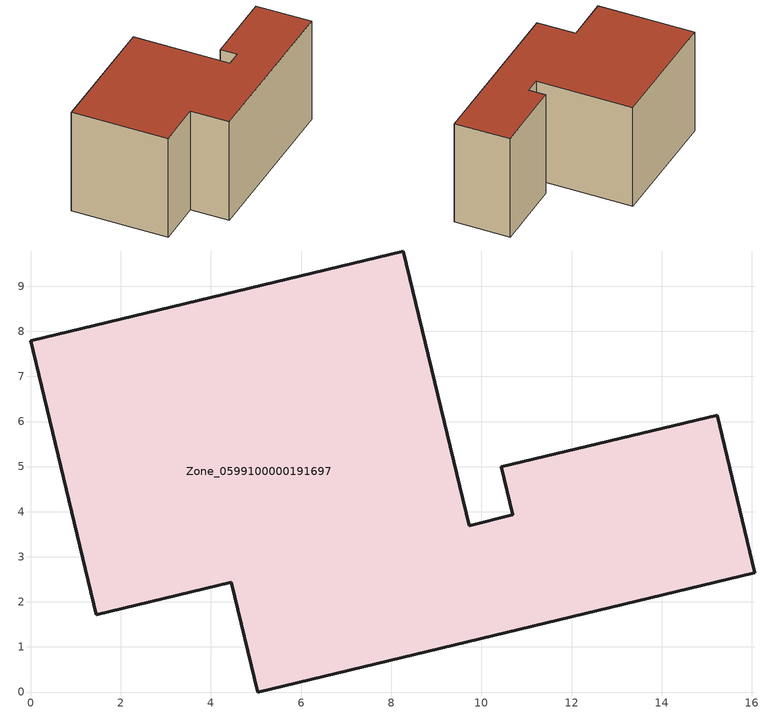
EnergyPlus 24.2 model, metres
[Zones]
Zone_0599100000191697
 floor ground (C_G): 0,7.79 8.27,9.78 9.73,3.69 10.7,3.93 10.44,5 15.23,6.14 16.06,2.64 5.04,0 4.45,2.43 1.46,1.71 z0
 wall outside (C_F): 8.27,9.78 0,7.79 1.46,1.71 4.45,2.43 5.04,0 16.06,2.64 15.23,6.14 10.44,5 10.7,3.93 9.73,3.69 8.27,9.78 z0:7.04
 roof outside (C_R): 10.7,3.93 9.73,3.69 8.27,9.78 0,7.79 1.46,1.71 4.45,2.43 5.04,0 16.06,2.64 15.23,6.14 10.44,5 z7.04
[BUILDING]
Pand.0599100000191697: North Axis=0; Terrain=City; Loads Convergence Tolerance Value=0.04; Temperature Convergence Tolerance Value=0.4; Solar Distribution=FullExterior; Maximum Number of Warmup Days=25; Minimum Number of Warmup Days=1
[Site:Location]
Rotterdam.The.Hague.AP_ZH_NLD Design_Conditions: Latitude=51.96; Longitude=4.45; Time Zone=1; Elevation=-4.5
[SITE:GROUNDTEMPERATURE:BUILDINGSURFACE]
18, 18, 18, 18, 18, 18, 18, 18, 18, 18, 18, 18
[MATERIAL] Thermal Absorptance=0.9; Solar Absorptance=0.7; Visible Absorptance=0.7
Name | Roughness | Thickness | Conductivity | Density | Specific Heat
G.TC.1965-1974 | MediumSmooth | 0.15 | 0.882353 | 540 | 1210
F.TC.1965-1974 | Rough | 0.3 | 0.697674 | 1920 | 840
R.TC.1965-1974 | MediumRough | 0.2 | 0.232558 | 1500 | 1000
[CONSTRUCTION]
C_G: G.TC.1965-1974
C_F: F.TC.1965-1974
C_R: R.TC.1965-1974
[ZONE]
Zone_0599100000191697: Type=1; Multiplier=1; Ceiling Height=Autocalculate; Volume=Autocalculate; Floor Area=autocalculate; Part of Total Floor Area=Yes
[ZONEINFILTRATION:DESIGNFLOWRATE]
Infil_Zone_0599100000191697: Zone or ZoneList or Space or SpaceList=Zone_0599100000191697; Schedule=AlwaysOn; Design Flow Rate Calculation Method=Flow/Area; Flow Rate per Floor Area=0.003; Constant Term Coefficient=1; Temperature Term Coefficient=0; Velocity Term Coefficient=0; Velocity Squared Term Coefficient=0
[HVACTEMPLATE:ZONE:IDEALLOADSAIRSYSTEM]
Zone_0599100000191697: Maximum Heating Supply Air Temperature=50; Minimum Cooling Supply Air Temperature=13; Maximum Heating Supply Air Humidity Ratio=0.0156; Minimum Cooling Supply Air Humidity Ratio=0.0077; Heating Limit=NoLimit; Cooling Limit=NoLimit; Dehumidification Control Type=ConstantSensibleHeatRatio; Cooling Sensible Heat Ratio=0.7; Dehumidification Setpoint=60; Humidification Control Type=None; Humidification Setpoint=30; Outdoor Air Method=None; Outdoor Air Flow Rate per Person=0.00944; Outdoor Air Flow Rate per Zone Floor Area=0; Outdoor Air Flow Rate per Zone=0; Demand Controlled Ventilation Type=None; Outdoor Air Economizer Type=NoEconomizer; Heat Recovery Type=None; Sensible Heat Recovery Effectiveness=0.7; Latent Heat Recovery Effectiveness=0.65
[ZONECONTROL:THERMOSTAT]
ThermostatControl_Zone_0599100000191697: Zone or ZoneList=Zone_0599100000191697; Control Type Schedule=DualSetpointControlType; Control 1=Thermostat_Zone_0599100000191697; Temperature Difference Between Cutout And Setpoint=0
[THERMOSTATSETPOINT:DUALSETPOINT]
Thermostat_Zone_0599100000191697: Heating Setpoint Temperature Schedule=HeatingSetpoint_Zone_0599100000191697; Cooling Setpoint Temperature Schedule=CoolingSetpoint_Zone_0599100000191697
[SCHEDULE:COMPACT]
HeatingSetpoint_Zone_0599100000191697: Through: 12/31, For: AllDays, Until: 24:00, 21
CoolingSetpoint_Zone_0599100000191697: Through: 12/31, For: AllDays, Until: 24:00, 24
DualSetpointControlType: Through: 12/31, For: AllDays, Until: 24:00, 4
AlwaysOn: Through: 12/31, For: AllDays, Until: 24:00, 1
